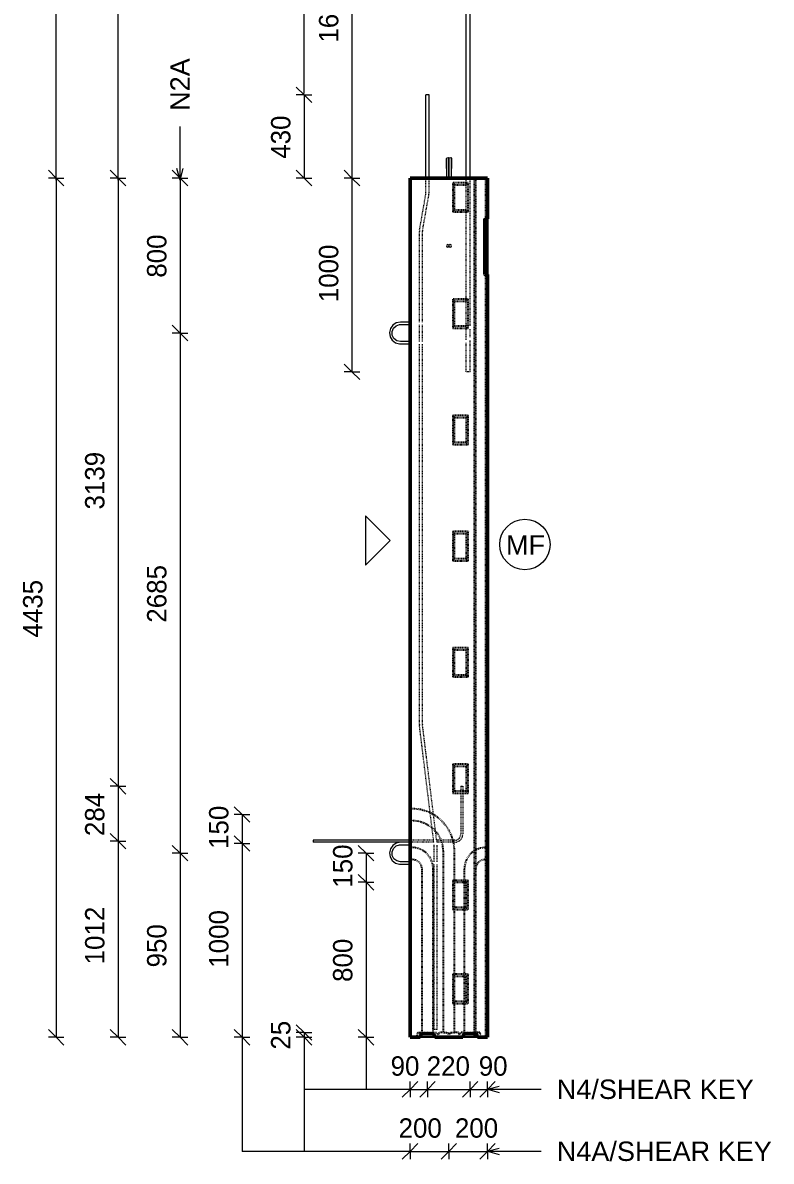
# Model space of a CAD drawing. Header units: millimetres. Extents: x -2992 to 12313, y -2035 to 19954.
# Drawn here: x 6907 to 10770, y -2035 to 3842 of the extents above; entities that cross this region are included whole.
import ezdxf

# ---------------------------------------------------------------- set-up
doc = ezdxf.new("R2010")
doc.units = ezdxf.units.MM
doc.linetypes.add('Dash', pattern=[6.36, 3.18, -3.18])
for name, color, linetype, lineweight in [('A-ANNO-DIMS', 211, 'Continuous', 9), ('A-ANNO-DIMS-40', 211, 'Continuous', 9), ('A-DETL-MBND', 5, 'Continuous', 18), ('A-DETL-THIN', 151, 'Continuous', 18), ('A-GENM', 13, 'Continuous', 18), ('A-WALL', 113, 'Continuous', 25), ('A-WALL-HDLN', 110, 'Dash', 25), ('G-ANNO-TEXT', 231, 'Continuous', 9), ('S-RBAR', 171, 'Continuous', 18)]:
    doc.layers.add(name, color=color, linetype=linetype, lineweight=lineweight)
doc.styles.add('Arial_2', font='arial.ttf', dxfattribs={"height": 100})
doc.styles.add('Nirmala UI Semilight_2', font='NirmalaS.ttf', dxfattribs={"height": 100})
doc.dimstyles.new('Arrow_Filled_-_2_5_NI_UI_3', dxfattribs={"dimscale": 304.8, "dimtxt": 104.736395, "dimasz": 0.262467, "dimexe": 0.131234, "dimexo": 0.0625, "dimgap": 0.131234, "dimtad": 1, "dimdec": 0, "dimzin": 0, "dimdsep": 46, "dimtxsty": 'Nirmala UI Semilight_2', "dimblk1": 'OBLIQUE', "dimblk2": 'OBLIQUE', "dimsah": 1, "dimcen": 0.09, "dimazin": 0, "dimtfac": 1, "dimtdec": 4, "dimtix": 1, "dimtmove": 0, "dimatfit": 3, "dimfxl": 0.131234, "dimfxlon": 1, "dimtvp": 1, "dimtolj": 1, "dimtzin": 0, "dimarcsym": 2})
doc.dimstyles.new('Arrow_Filled_-_2_5_NI_UI_4', dxfattribs={"dimscale": 304.8, "dimtxt": 104.736395, "dimasz": 0.262467, "dimexe": 0.131234, "dimexo": 0.0625, "dimgap": 0.131234, "dimtad": 1, "dimdec": 0, "dimzin": 0, "dimdsep": 46, "dimtxsty": 'Nirmala UI Semilight_2', "dimblk1": 'OBLIQUE', "dimblk2": 'OBLIQUE', "dimsah": 1, "dimcen": 0.09, "dimazin": 0, "dimtfac": 1, "dimtdec": 4, "dimtix": 1, "dimtmove": 2, "dimatfit": 3, "dimfxl": 0.131234, "dimfxlon": 1, "dimtvp": 1, "dimtolj": 1, "dimtzin": 0, "dimarcsym": 2})

# ---------------------------------------------------------------- blocks, each defined once
blk = doc.blocks.new('12_7Ø_ Lifting Insert_COLUMN - 12_9Ø Lifting insert-1653057-Elevation Right Copy 1')
at = {"layer": 'A-GENM'}
for p, q in [((17936, 3090), (17936, 3040)), ((17948.7, 3040), (17948.7, 3090))]:
    blk.add_line(p, q, dxfattribs=at)
at = {"layer": 'A-GENM', "flags": 128}
for points in [[(17936, 3140), (17938.9, 3145.3), (17944.9, 3145.8), (17948.6, 3140.9), (17948.7, 3140)], [(17936, 3090), (17936, 3109.8), (17936, 3126.3), (17936, 3137), (17936, 3140)], [(17936, 3140), (17936, 3135.9), (17936, 3124.4), (17936, 3107.2), (17936, 3090)], [(17948.7, 3090), (17948.7, 3109.8), (17948.7, 3126.3), (17948.7, 3137), (17948.7, 3140)], [(17948.7, 3140), (17948.7, 3135.9), (17948.7, 3124.4), (17948.7, 3107.2), (17948.7, 3090)]]:
    blk.add_lwpolyline(points, dxfattribs=at)
at = {"layer": 'A-GENM'}
for start, end in [(0, 180), (180, 360)]:
    blk.add_arc((17942.3, 2690), 6.35, start, end, dxfattribs=at)
blk = doc.blocks.new('12_7Ø_ Lifting Insert_COLUMN - 12_9Ø Lifting insert-V1-Elevation Right Copy 1')
at = {"layer": 'A-GENM'}
for p, q in [((17735.4, 2296.3), (17685.4, 2296.3)), ((17685.4, 2283.6), (17735.4, 2283.6)), ((17735.4, 2196.3), (17685.4, 2196.3)), ((17685.4, 2183.6), (17735.4, 2183.6))]:
    blk.add_line(p, q, dxfattribs=at)
at = {"layer": 'A-GENM', "flags": 128}
for points in [[(17685.4, 2296.3), (17664.4, 2292.3), (17646.4, 2280.6), (17634, 2263.1), (17629.1, 2242.2), (17632.4, 2221), (17643.3, 2202.5), (17660.4, 2189.5), (17681.1, 2183.8), (17685.4, 2183.6)], [(17685.4, 2196.3), (17667, 2200.4), (17652.1, 2211.9), (17643.3, 2228.6), (17642.4, 2247.4), (17649.5, 2264.8), (17663.3, 2277.7), (17681.3, 2283.5), (17685.4, 2283.6)]]:
    blk.add_lwpolyline(points, dxfattribs=at)
blk = doc.blocks.new('DIMBLOCK72-Elevation Right Copy 1')
at = {"layer": 'A-ANNO-DIMS-40'}
for p, q in [((8358.9, 3470), (8318.9, 3510)), ((8358.9, 3470), (8318.9, 3470)), ((8358.9, 3470), (8358.9, 3040)), ((8358.9, 3470), (8398.9, 3430)), ((8358.9, 3470), (8398.9, 3470)), ((8358.9, 3040), (8318.9, 3080)), ((8358.9, 3040), (8318.9, 3040)), ((8358.9, 3040), (8398.9, 3000)), ((8358.9, 3040), (8398.9, 3040))]:
    blk.add_line(p, q, dxfattribs=at)
at = {"layer": 'A-ANNO-DIMS-40', "color": 0, "insert": (8188.4, 3139.8), "char_height": 100, "width": 276.504, "attachment_point": 1, "rotation": 90, "line_spacing_factor": 1.142579, "style": 'Nirmala UI Semilight_2'}
blk.add_mtext('430', dxfattribs=at)
blk = doc.blocks.new('_Oblique')
at = {"color": 0, "linetype": 'ByBlock', "lineweight": -2}
blk.add_line((-0.5, -0.5), (0.5, 0.5), dxfattribs=at)
blk = doc.blocks.new('DIMBLOCK75-Elevation Right Copy 1')
at = {"layer": 'A-ANNO-DIMS-40'}
for p, q in [((7718.9, 3040), (7678.9, 3080)), ((7718.9, 3040), (7678.9, 3040)), ((7718.9, 3040), (7718.9, 2240)), ((7718.9, 3040), (7758.9, 3000)), ((7718.9, 3040), (7758.9, 3040)), ((7718.9, 2240), (7678.9, 2280)), ((7718.9, 2240), (7678.9, 2240)), ((7718.9, 2240), (7758.9, 2200)), ((7718.9, 2240), (7758.9, 2240))]:
    blk.add_line(p, q, dxfattribs=at)
at = {"layer": 'A-ANNO-DIMS-40', "color": 0, "insert": (7548.4, 2525.7), "char_height": 100, "width": 274.219, "attachment_point": 1, "rotation": 90, "line_spacing_factor": 1.142579, "style": 'Nirmala UI Semilight_2'}
blk.add_mtext('800', dxfattribs=at)
blk = doc.blocks.new('DIMBLOCK76-Elevation Right Copy 1')
at = {"layer": 'A-ANNO-DIMS-40'}
for p, q in [((7718.9, 2240), (7678.9, 2280)), ((7718.9, 2240), (7678.9, 2240)), ((7718.9, 2240), (7718.9, -445)), ((7718.9, 2240), (7758.9, 2200)), ((7718.9, 2240), (7758.9, 2240)), ((7718.9, -445), (7678.9, -405)), ((7718.9, -445), (7678.9, -445)), ((7718.9, -445), (7758.9, -485)), ((7718.9, -445), (7758.9, -445))]:
    blk.add_line(p, q, dxfattribs=at)
at = {"layer": 'A-ANNO-DIMS-40', "color": 0, "insert": (7548.4, 745.2), "char_height": 100, "width": 365.625, "attachment_point": 1, "rotation": 90, "line_spacing_factor": 1.142579, "style": 'Nirmala UI Semilight_2'}
blk.add_mtext('2685', dxfattribs=at)
blk = doc.blocks.new('DIMBLOCK77-Elevation Right Copy 1')
at = {"layer": 'A-ANNO-DIMS-40'}
for p, q in [((7718.9, -445), (7678.9, -405)), ((7718.9, -445), (7678.9, -445)), ((7718.9, -445), (7718.9, -1395)), ((7718.9, -445), (7758.9, -485)), ((7718.9, -445), (7758.9, -445)), ((7718.9, -1395), (7678.9, -1355)), ((7718.9, -1395), (7678.9, -1395)), ((7718.9, -1395), (7758.9, -1435)), ((7718.9, -1395), (7758.9, -1395))]:
    blk.add_line(p, q, dxfattribs=at)
at = {"layer": 'A-ANNO-DIMS-40', "color": 0, "insert": (7548.4, -1034.3), "char_height": 100, "width": 274.219, "attachment_point": 1, "rotation": 90, "line_spacing_factor": 1.142579, "style": 'Nirmala UI Semilight_2'}
blk.add_mtext('950', dxfattribs=at)
blk = doc.blocks.new('DIMBLOCK78-Elevation Right Copy 1')
at = {"layer": 'A-ANNO-DIMS-40'}
for p, q in [((8038.9, -245), (7998.9, -205)), ((8038.9, -245), (7998.9, -245)), ((8038.9, -245), (8038.9, -395)), ((8038.9, -245), (8078.9, -285)), ((8038.9, -245), (8078.9, -245)), ((8038.9, -395), (7998.9, -355)), ((8038.9, -395), (7998.9, -395)), ((8038.9, -395), (8078.9, -435)), ((8038.9, -395), (8078.9, -395))]:
    blk.add_line(p, q, dxfattribs=at)
at = {"layer": 'A-ANNO-DIMS-40', "color": 0, "insert": (7868.4, -422.8), "char_height": 100, "width": 246.797, "attachment_point": 1, "rotation": 90, "line_spacing_factor": 1.142579, "style": 'Nirmala UI Semilight_2'}
blk.add_mtext('150', dxfattribs=at)
blk = doc.blocks.new('DIMBLOCK79-Elevation Right Copy 1')
at = {"layer": 'A-ANNO-DIMS-40'}
for p, q in [((8038.9, -395), (7998.9, -355)), ((8038.9, -395), (7998.9, -395)), ((8038.9, -395), (8038.9, -1395)), ((8038.9, -395), (8078.9, -435)), ((8038.9, -395), (8078.9, -395)), ((8038.9, -1395), (7998.9, -1355)), ((8038.9, -1395), (7998.9, -1395)), ((8038.9, -1395), (8078.9, -1435)), ((8038.9, -1395), (8078.9, -1395))]:
    blk.add_line(p, q, dxfattribs=at)
at = {"layer": 'A-ANNO-DIMS-40', "color": 0, "insert": (7868.4, -1035.9), "char_height": 100, "width": 338.203, "attachment_point": 1, "rotation": 90, "line_spacing_factor": 1.142579, "style": 'Nirmala UI Semilight_2'}
blk.add_mtext('1000', dxfattribs=at)
blk = doc.blocks.new('DIMBLOCK80-Elevation Right Copy 1')
at = {"layer": 'A-ANNO-DIMS-40'}
for p, q in [((8678.9, -445), (8638.9, -405)), ((8678.9, -445), (8638.9, -445)), ((8678.9, -445), (8678.9, -595)), ((8678.9, -445), (8718.9, -485)), ((8678.9, -445), (8718.9, -445)), ((8678.9, -595), (8638.9, -555)), ((8678.9, -595), (8638.9, -595)), ((8678.9, -595), (8718.9, -635)), ((8678.9, -595), (8718.9, -595))]:
    blk.add_line(p, q, dxfattribs=at)
at = {"layer": 'A-ANNO-DIMS-40', "color": 0, "insert": (8508.4, -622.8), "char_height": 100, "width": 246.797, "attachment_point": 1, "rotation": 90, "line_spacing_factor": 1.142579, "style": 'Nirmala UI Semilight_2'}
blk.add_mtext('150', dxfattribs=at)
blk = doc.blocks.new('DIMBLOCK81-Elevation Right Copy 1')
at = {"layer": 'A-ANNO-DIMS-40'}
for p, q in [((8678.9, -595), (8638.9, -555)), ((8678.9, -595), (8638.9, -595)), ((8678.9, -595), (8678.9, -1395)), ((8678.9, -595), (8718.9, -635)), ((8678.9, -595), (8718.9, -595)), ((8678.9, -1395), (8638.9, -1355)), ((8678.9, -1395), (8638.9, -1395)), ((8678.9, -1395), (8718.9, -1435)), ((8678.9, -1395), (8718.9, -1395))]:
    blk.add_line(p, q, dxfattribs=at)
at = {"layer": 'A-ANNO-DIMS-40', "color": 0, "insert": (8508.4, -1109.3), "char_height": 100, "width": 274.219, "attachment_point": 1, "rotation": 90, "line_spacing_factor": 1.142579, "style": 'Nirmala UI Semilight_2'}
blk.add_mtext('800', dxfattribs=at)
blk = doc.blocks.new('DIMBLOCK82-Elevation Right Copy 1')
at = {"layer": 'A-ANNO-DIMS-40'}
for p, q in [((8358.9, -1370), (8318.9, -1330)), ((8358.9, -1395), (8318.9, -1355)), ((8358.9, -1370), (8318.9, -1370)), ((8358.9, -1395), (8318.9, -1395)), ((8358.9, -1370), (8358.9, -1395)), ((8358.9, -1370), (8398.9, -1410)), ((8358.9, -1370), (8398.9, -1370)), ((8358.9, -1395), (8398.9, -1435)), ((8358.9, -1395), (8398.9, -1395))]:
    blk.add_line(p, q, dxfattribs=at)
at = {"layer": 'A-ANNO-DIMS-40', "color": 0, "insert": (8188.4, -1458.7), "char_height": 100, "width": 182.813, "attachment_point": 1, "rotation": 90, "line_spacing_factor": 1.142579, "style": 'Nirmala UI Semilight_2'}
blk.add_mtext('25', dxfattribs=at)
blk = doc.blocks.new('DIMBLOCK83-Elevation Right Copy 1')
at = {"layer": 'A-ANNO-DIMS-40'}
for p, q in [((8906.1, -1663.8), (8946.1, -1623.8)), ((8906.1, -1663.8), (8906.1, -1623.8)), ((8996.1, -1663.8), (9036.1, -1623.8)), ((8996.1, -1663.8), (8996.1, -1623.8)), ((8906.1, -1663.8), (8866.1, -1703.8)), ((8906.1, -1663.8), (8996.1, -1663.8)), ((8906.1, -1663.8), (8906.1, -1703.8)), ((8996.1, -1663.8), (8956.1, -1703.8)), ((8996.1, -1663.8), (8996.1, -1703.8))]:
    blk.add_line(p, q, dxfattribs=at)
at = {"layer": 'A-ANNO-DIMS-40', "color": 0, "insert": (8805.6, -1493.3), "char_height": 100, "width": 182.813, "attachment_point": 1, "line_spacing_factor": 1.142579, "style": 'Nirmala UI Semilight_2'}
blk.add_mtext('90', dxfattribs=at)
blk = doc.blocks.new('DIMBLOCK84-Elevation Right Copy 1')
at = {"layer": 'A-ANNO-DIMS-40'}
for p, q in [((8996.1, -1663.8), (9036.1, -1623.8)), ((8996.1, -1663.8), (8996.1, -1623.8)), ((9216.1, -1663.8), (9256.1, -1623.8)), ((9216.1, -1663.8), (9216.1, -1623.8)), ((8996.1, -1663.8), (8956.1, -1703.8)), ((8996.1, -1663.8), (9216.1, -1663.8)), ((8996.1, -1663.8), (8996.1, -1703.8)), ((9216.1, -1663.8), (9176.1, -1703.8)), ((9216.1, -1663.8), (9216.1, -1703.8))]:
    blk.add_line(p, q, dxfattribs=at)
at = {"layer": 'A-ANNO-DIMS-40', "color": 0, "insert": (8991.9, -1493.3), "char_height": 100, "width": 274.219, "attachment_point": 1, "line_spacing_factor": 1.142579, "style": 'Nirmala UI Semilight_2'}
blk.add_mtext('220', dxfattribs=at)
blk = doc.blocks.new('DIMBLOCK85-Elevation Right Copy 1')
at = {"layer": 'A-ANNO-DIMS-40'}
for p, q in [((9216.1, -1663.8), (9256.1, -1623.8)), ((9216.1, -1663.8), (9216.1, -1623.8)), ((9306.1, -1663.8), (9346.1, -1623.8)), ((9306.1, -1663.8), (9306.1, -1623.8)), ((9216.1, -1663.8), (9176.1, -1703.8)), ((9216.1, -1663.8), (9306.1, -1663.8)), ((9216.1, -1663.8), (9216.1, -1703.8)), ((9306.1, -1663.8), (9266.1, -1703.8)), ((9306.1, -1663.8), (9306.1, -1703.8))]:
    blk.add_line(p, q, dxfattribs=at)
at = {"layer": 'A-ANNO-DIMS-40', "color": 0, "insert": (9260.6, -1493.3), "char_height": 100, "width": 182.813, "attachment_point": 1, "line_spacing_factor": 1.142579, "style": 'Nirmala UI Semilight_2'}
blk.add_mtext('90', dxfattribs=at)
blk = doc.blocks.new('DIMBLOCK86-Elevation Right Copy 1')
at = {"layer": 'A-ANNO-DIMS-40'}
for p, q in [((8906.1, -1983.8), (8866.1, -2023.8)), ((8906.1, -1983.8), (8946.1, -1943.8)), ((8906.1, -1983.8), (8906.1, -1943.8)), ((8906.1, -1983.8), (9106.1, -1983.8)), ((8906.1, -1983.8), (8906.1, -2023.8)), ((9106.1, -1983.8), (9066.1, -2023.8)), ((9106.1, -1983.8), (9146.1, -1943.8)), ((9106.1, -1983.8), (9106.1, -1943.8)), ((9106.1, -1983.8), (9106.1, -2023.8))]:
    blk.add_line(p, q, dxfattribs=at)
at = {"layer": 'A-ANNO-DIMS-40', "color": 0, "insert": (8846.9, -1813.3), "char_height": 100, "width": 274.219, "attachment_point": 1, "line_spacing_factor": 1.142579, "style": 'Nirmala UI Semilight_2'}
blk.add_mtext('200', dxfattribs=at)
blk = doc.blocks.new('DIMBLOCK87-Elevation Right Copy 1')
at = {"layer": 'A-ANNO-DIMS-40'}
for p, q in [((9106.1, -1983.8), (9066.1, -2023.8)), ((9106.1, -1983.8), (9146.1, -1943.8)), ((9106.1, -1983.8), (9106.1, -1943.8)), ((9106.1, -1983.8), (9306.1, -1983.8)), ((9106.1, -1983.8), (9106.1, -2023.8)), ((9306.1, -1983.8), (9266.1, -2023.8)), ((9306.1, -1983.8), (9346.1, -1943.8)), ((9306.1, -1983.8), (9306.1, -1943.8)), ((9306.1, -1983.8), (9306.1, -2023.8))]:
    blk.add_line(p, q, dxfattribs=at)
at = {"layer": 'A-ANNO-DIMS-40', "color": 0, "insert": (9137.6, -1813.3), "char_height": 100, "width": 274.219, "attachment_point": 1, "line_spacing_factor": 1.142579, "style": 'Nirmala UI Semilight_2'}
blk.add_mtext('200', dxfattribs=at)
blk = doc.blocks.new('DIMBLOCK90-Elevation Right Copy 1')
at = {"layer": 'A-ANNO-DIMS-40'}
for p, q in [((7398.9, 3040), (7358.9, 3080)), ((7398.9, 3040), (7358.9, 3040)), ((7398.9, 3040), (7398.9, -99.5)), ((7398.9, 3040), (7438.9, 3000)), ((7398.9, 3040), (7438.9, 3040)), ((7398.9, -99.5), (7358.9, -59.5)), ((7398.9, -99.5), (7358.9, -99.5)), ((7398.9, -99.5), (7438.9, -139.5)), ((7398.9, -99.5), (7438.9, -99.5))]:
    blk.add_line(p, q, dxfattribs=at)
at = {"layer": 'A-ANNO-DIMS-40', "color": 0, "insert": (7228.4, 1329.3), "char_height": 100, "width": 338.203, "attachment_point": 1, "rotation": 90, "line_spacing_factor": 1.142579, "style": 'Nirmala UI Semilight_2'}
blk.add_mtext('3139', dxfattribs=at)
blk = doc.blocks.new('DIMBLOCK91-Elevation Right Copy 1')
at = {"layer": 'A-ANNO-DIMS-40'}
for p, q in [((7398.9, -99.5), (7358.9, -59.5)), ((7398.9, -99.5), (7358.9, -99.5)), ((7398.9, -99.5), (7398.9, -383)), ((7398.9, -99.5), (7438.9, -139.5)), ((7398.9, -99.5), (7438.9, -99.5)), ((7398.9, -383), (7358.9, -343)), ((7398.9, -383), (7358.9, -383)), ((7398.9, -383), (7438.9, -423)), ((7398.9, -383), (7438.9, -383))]:
    blk.add_line(p, q, dxfattribs=at)
at = {"layer": 'A-ANNO-DIMS-40', "color": 0, "insert": (7228.4, -356.4), "char_height": 100, "width": 276.504, "attachment_point": 1, "rotation": 90, "line_spacing_factor": 1.142579, "style": 'Nirmala UI Semilight_2'}
blk.add_mtext('284', dxfattribs=at)
blk = doc.blocks.new('DIMBLOCK92-Elevation Right Copy 1')
at = {"layer": 'A-ANNO-DIMS-40'}
for p, q in [((7398.9, -383), (7358.9, -343)), ((7398.9, -383), (7358.9, -383)), ((7398.9, -383), (7398.9, -1395)), ((7398.9, -383), (7438.9, -423)), ((7398.9, -383), (7438.9, -383)), ((7398.9, -1395), (7358.9, -1355)), ((7398.9, -1395), (7358.9, -1395)), ((7398.9, -1395), (7438.9, -1435)), ((7398.9, -1395), (7438.9, -1395))]:
    blk.add_line(p, q, dxfattribs=at)
at = {"layer": 'A-ANNO-DIMS-40', "color": 0, "insert": (7228.4, -1018.5), "char_height": 100, "width": 310.781, "attachment_point": 1, "rotation": 90, "line_spacing_factor": 1.142579, "style": 'Nirmala UI Semilight_2'}
blk.add_mtext('1012', dxfattribs=at)
blk = doc.blocks.new('DIMBLOCK96-Elevation Right Copy 1')
at = {"layer": 'A-ANNO-DIMS-40'}
for p, q in [((7078.9, 3040), (7038.9, 3080)), ((7078.9, 3040), (7038.9, 3040)), ((7078.9, 3040), (7078.9, -1395)), ((7078.9, 3040), (7118.9, 3000)), ((7078.9, 3040), (7118.9, 3040)), ((7078.9, -1395), (7038.9, -1355)), ((7078.9, -1395), (7038.9, -1395)), ((7078.9, -1395), (7118.9, -1435)), ((7078.9, -1395), (7118.9, -1395))]:
    blk.add_line(p, q, dxfattribs=at)
at = {"layer": 'A-ANNO-DIMS-40', "color": 0, "insert": (6908.4, 668.3), "char_height": 100, "width": 370.196, "attachment_point": 1, "rotation": 90, "line_spacing_factor": 1.142579, "style": 'Nirmala UI Semilight_2'}
blk.add_mtext('4435', dxfattribs=at)
blk = doc.blocks.new('DIMBLOCK97-Elevation Right Copy 1')
at = {"layer": 'A-ANNO-DIMS-40'}
for p, q in [((8606.1, 4720), (8566.1, 4760)), ((8606.1, 4720), (8566.1, 4720)), ((8606.1, 4720), (8606.1, 3040)), ((8606.1, 4720), (8646.1, 4680)), ((8606.1, 4720), (8646.1, 4720)), ((8606.1, 3040), (8566.1, 3080)), ((8606.1, 3040), (8566.1, 3040)), ((8606.1, 3040), (8646.1, 3000)), ((8606.1, 3040), (8646.1, 3040))]:
    blk.add_line(p, q, dxfattribs=at)
at = {"layer": 'A-ANNO-DIMS-40', "color": 0, "insert": (8435.7, 3739.1), "char_height": 100, "width": 338.203, "attachment_point": 1, "rotation": 90, "line_spacing_factor": 1.142579, "style": 'Nirmala UI Semilight_2'}
blk.add_mtext('1680', dxfattribs=at)
blk = doc.blocks.new('DIMBLOCK98-Elevation Right Copy 1')
at = {"layer": 'A-ANNO-DIMS-40'}
for p, q in [((8606.1, 3040), (8566.1, 3080)), ((8606.1, 3040), (8566.1, 3040)), ((8606.1, 3040), (8606.1, 2040)), ((8606.1, 3040), (8646.1, 3000)), ((8606.1, 3040), (8646.1, 3040)), ((8606.1, 2040), (8566.1, 2080)), ((8606.1, 2040), (8566.1, 2040)), ((8606.1, 2040), (8646.1, 2000)), ((8606.1, 2040), (8646.1, 2040))]:
    blk.add_line(p, q, dxfattribs=at)
at = {"layer": 'A-ANNO-DIMS-40', "color": 0, "insert": (8435.7, 2399.1), "char_height": 100, "width": 338.203, "attachment_point": 1, "rotation": 90, "line_spacing_factor": 1.142579, "style": 'Nirmala UI Semilight_2'}
blk.add_mtext('1000', dxfattribs=at)

msp = doc.modelspace()

# ---------------------------------------------------------------- linework, layer by layer
at = {"layer": 'A-DETL-MBND'}
for p, q in [((7078.9, 3030), (7078.9, 6255.8)), ((7398.9, 3030), (7398.9, 5415.8)), ((8358.9, 3475.8), (8358.9, 5135.8)), ((8038.9, -1395), (8038.9, -1983.8)), ((8906.1, -1983.8), (8038.9, -1983.8))]:
    msp.add_line(p, q, dxfattribs=at)
at = {"layer": 'A-DETL-THIN'}
for p, q in [((8676.1, 1296.3), (8676.1, 1041.7)), ((8803.4, 1169), (8676.1, 1296.3)), ((8676.1, 1041.7), (8803.4, 1169)), ((8359.1, -1395), (8359.1, -1983.8)), ((8679.1, -1395), (8679.1, -1663.4)), ((8359.1, -1663.4), (8906.1, -1663.4))]:
    msp.add_line(p, q, dxfattribs=at)
msp.add_circle((9498.6, 1148.6), 130, dxfattribs=at)
at = {"layer": 'A-WALL', "lineweight": 50}
for p, q in [((9306.1, 3040), (8906.1, 3040)), ((8906.1, 3040), (8906.1, -1395)), ((9306.1, 2830.1), (9306.1, 3040)), ((9291.1, 2541.7), (9291.1, 2830.1)), ((9291.1, 2830.1), (9306.1, 2830.1)), ((9306.1, 2541.7), (9291.1, 2541.7)), ((9306.1, -1395), (9306.1, 2541.7)), ((8906.1, -1395), (8958.6, -1395)), ((8958.6, -1395), (8965.7, -1377.3)), ((8965.7, -1377.3), (9026.5, -1377.3)), ((9026.5, -1377.3), (9033.6, -1395)), ((9033.6, -1395), (9178.6, -1395)), ((9178.6, -1395), (9185.7, -1377.3)), ((9185.7, -1377.3), (9246.5, -1377.3)), ((9246.5, -1377.3), (9253.6, -1395)), ((9253.6, -1395), (9306.1, -1395))]:
    msp.add_line(p, q, dxfattribs=at)
at = {"layer": 'A-WALL'}
for p, q in [((9306.1, 2830.1), (9306.1, 2541.7)), ((9033.6, -1395), (8958.7, -1395)), ((9027, -1378.5), (8965.3, -1378.5)), ((9253.6, -1395), (9178.7, -1395)), ((9247, -1378.5), (9185.3, -1378.5))]:
    msp.add_line(p, q, dxfattribs=at)
at = {"layer": 'A-WALL-HDLN'}
for p, q in [((9126.1, 3015), (9126.1, 2865)), ((9196.1, 3015), (9126.1, 3015)), ((9126.1, 3015), (9136.1, 3005)), ((9136.1, 2875), (9136.1, 3005)), ((9136.1, 3005), (9196.1, 3005)), ((9206.1, 3015), (9196.2, 3015)), ((9206.1, 3015), (9196.2, 3005)), ((9206.1, 2865), (9206.1, 3015)), ((9236.1, 3040), (9236.1, -433.2)), ((9246.1, -427.9), (9246.1, 3040)), ((9296.1, 3040), (9296.1, 2835.9)), ((9136.1, 2875), (9126.1, 2865)), ((9126.1, 2865), (9196.1, 2865)), ((9196.1, 2875), (9136.1, 2875)), ((9206.1, 2865), (9196.2, 2875)), ((9196.2, 2865), (9206.1, 2865)), ((9306.1, 2835.9), (9291.1, 2835.9)), ((9291.1, 2830.1), (9291.1, 2835.9)), ((9296.1, 2835.8), (9296.1, 2830.1)), ((9296.1, 2830), (9296.1, 2541.7)), ((9291.1, 2535.9), (9291.1, 2541.7)), ((9291.1, 2535.9), (9306.1, 2535.9)), ((9296.1, 2541.6), (9296.1, 2535.9)), ((9296.1, 2535.8), (9296.1, -415)), ((9126.1, 2415), (9126.1, 2265)), ((9196.1, 2415), (9126.1, 2415)), ((9126.1, 2415), (9136.1, 2405)), ((9206.1, 2415), (9196.2, 2415)), ((9206.1, 2415), (9196.2, 2405)), ((9206.1, 2265), (9206.1, 2415)), ((9136.1, 2275), (9136.1, 2405)), ((9136.1, 2405), (9196.1, 2405)), ((9136.1, 2275), (9126.1, 2265)), ((9126.1, 2265), (9196.1, 2265)), ((9196.1, 2275), (9136.1, 2275)), ((9196.1, 2287.8), (9196.1, 2275)), ((9206.1, 2265), (9196.1, 2275)), ((9196.2, 2265), (9206.1, 2265)), ((9126.1, 1815), (9126.1, 1665)), ((9206.1, 1815), (9126.1, 1815)), ((9126.1, 1815), (9136.1, 1805)), ((9136.1, 1675), (9136.1, 1805)), ((9136.1, 1805), (9196.1, 1805)), ((9206.1, 1815), (9196.1, 1805)), ((9196.1, 1805), (9196.1, 1675)), ((9206.1, 1665), (9206.1, 1815)), ((9136.1, 1675), (9126.1, 1665)), ((9126.1, 1665), (9206.1, 1665)), ((9196.1, 1675), (9136.1, 1675)), ((9206.1, 1665), (9196.1, 1675)), ((9126.1, 1215), (9126.1, 1065)), ((9206.1, 1215), (9126.1, 1215)), ((9126.1, 1215), (9136.1, 1205)), ((9136.1, 1075), (9136.1, 1205)), ((9136.1, 1205), (9196.1, 1205)), ((9206.1, 1215), (9196.1, 1205)), ((9196.1, 1205), (9196.1, 1075)), ((9206.1, 1065), (9206.1, 1215)), ((9136.1, 1075), (9126.1, 1065)), ((9126.1, 1065), (9206.1, 1065)), ((9196.1, 1075), (9136.1, 1075)), ((9206.1, 1065), (9196.1, 1075)), ((9126.1, 615), (9126.1, 465)), ((9206.1, 615), (9126.1, 615)), ((9126.1, 615), (9136.1, 605)), ((9136.1, 475), (9136.1, 605)), ((9136.1, 605), (9196.1, 605)), ((9206.1, 615), (9196.1, 605)), ((9196.1, 605), (9196.1, 475)), ((9206.1, 465), (9206.1, 615)), ((9136.1, 475), (9126.1, 465)), ((9196.1, 475), (9136.1, 475)), ((9206.1, 465), (9196.1, 475)), ((9126.1, 465), (9206.1, 465)), ((9126.1, 15), (9126.1, -135)), ((9206.1, 15), (9126.1, 15)), ((9126.1, 15), (9136.1, 5)), ((9136.1, -125), (9136.1, 5)), ((9136.1, 5), (9196.1, 5)), ((9206.1, 15), (9196.1, 5)), ((9196.1, 5), (9196.1, -125)), ((9206.1, -135), (9206.1, 15)), ((9136.1, -125), (9126.1, -135)), ((9126.1, -135), (9167.7, -135)), ((9167.7, -125), (9136.1, -125)), ((9177.7, -125), (9167.8, -125)), ((9167.8, -135), (9177.7, -135)), ((9196.1, -125), (9177.8, -125)), ((9177.8, -135), (9206.1, -135)), ((9206.1, -135), (9196.1, -125)), ((8916.1, -215), (8906.1, -215)), ((8906.1, -275), (8916.1, -275)), ((9027.1, -246.1), (9009.9, -236.6)), ((9019.3, -313.2), (9037.6, -331.8)), ((9064.7, -378), (9068, -388)), ((9130.6, -388), (9127.6, -378)), ((8916.1, -415), (8906.1, -415)), ((9076.1, -435), (9076.1, -1370)), ((9136.1, -1370), (9136.1, -435)), ((9236.1, -433.4), (9236.1, -1370)), ((9246.1, -524.8), (9246.1, -428)), ((9306.1, -415), (9296.1, -415)), ((9296.1, -415), (9296.1, -475)), ((8906.1, -475), (8916.1, -475)), ((8966.1, -525), (8966.1, -1376.3)), ((9026.1, -1376.3), (9026.1, -525)), ((9186.1, -525), (9186.1, -1376.3)), ((9246.1, -1376.3), (9246.1, -525)), ((9296.1, -475), (9306.1, -475)), ((9296.1, -475), (9296.1, -1395)), ((9126.1, -585), (9126.1, -735)), ((9136.1, -585), (9126.1, -585)), ((9126.1, -585), (9136.1, -595)), ((9186.1, -585), (9136.2, -585)), ((9206.1, -585), (9186.2, -585)), ((9206.1, -585), (9196.1, -595)), ((9206.1, -735), (9206.1, -585)), ((9136.2, -595), (9186.1, -595)), ((9186.2, -595), (9196.1, -595)), ((9196.1, -595), (9196.1, -725)), ((9136.1, -725), (9126.1, -735)), ((9126.1, -735), (9136.1, -735)), ((9186.1, -725), (9136.2, -725)), ((9136.2, -735), (9186.1, -735)), ((9196.1, -725), (9186.2, -725)), ((9186.2, -735), (9206.1, -735)), ((9206.1, -735), (9196.1, -725)), ((9126.1, -1070), (9126.1, -1220)), ((9136.1, -1070), (9126.1, -1070)), ((9126.1, -1070), (9136.1, -1080)), ((9186.1, -1070), (9136.2, -1070)), ((9136.2, -1080), (9186.1, -1080)), ((9206.1, -1070), (9186.2, -1070)), ((9186.2, -1080), (9196.1, -1080)), ((9206.1, -1070), (9196.1, -1080)), ((9196.1, -1080), (9196.1, -1210)), ((9206.1, -1220), (9206.1, -1070)), ((9136.1, -1210), (9126.1, -1220)), ((9126.1, -1220), (9136.1, -1220)), ((9186.1, -1210), (9136.2, -1210)), ((9136.2, -1220), (9186.1, -1220)), ((9196.1, -1210), (9186.2, -1210)), ((9186.2, -1220), (9206.1, -1220)), ((9206.1, -1220), (9196.1, -1210)), ((8946.1, -1370), (8936.1, -1395)), ((8946.1, -1370), (8966.1, -1370)), ((8965.7, -1377.2), (8966.1, -1376.3)), ((8966.1, -1370), (8968.5, -1370)), ((8968.6, -1370), (9023.6, -1370)), ((9023.8, -1370), (9026.1, -1370)), ((9026.1, -1376.3), (9026.5, -1377.2)), ((9026.2, -1370), (9046.1, -1370)), ((9051.1, -1382.5), (9046.1, -1370)), ((9056.1, -1370), (9051.1, -1382.5)), ((9076.1, -1370), (9056.1, -1370)), ((9076.1, -1370), (9092.1, -1370)), ((9092, -1370), (9096.8, -1370)), ((9115.5, -1370), (9120.2, -1370)), ((9120.2, -1370), (9136.1, -1370)), ((9156.1, -1370), (9136.2, -1370)), ((9161.1, -1382.5), (9156.1, -1370)), ((9166.1, -1370), (9161.1, -1382.5)), ((9186.1, -1370), (9166.1, -1370)), ((9185.7, -1377.2), (9186.1, -1376.3)), ((9186.1, -1370), (9188.5, -1370)), ((9188.6, -1370), (9243.6, -1370)), ((9236.1, -1370), (9236.1, -1377.2)), ((9236.1, -1377.3), (9236.1, -1378.5)), ((9236.1, -1378.5), (9236.1, -1395)), ((9243.8, -1370), (9246.1, -1370)), ((9246.1, -1376.3), (9246.5, -1377.2)), ((9246.1, -1377.2), (9246.1, -1376.4)), ((9246.1, -1378.5), (9246.1, -1377.3)), ((9246.1, -1395), (9246.1, -1378.5)), ((9266.1, -1370), (9246.2, -1370)), ((9276.1, -1395), (9266.1, -1370))]:
    msp.add_line(p, q, dxfattribs=at)
at = {"layer": 'A-WALL-HDLN', "flags": 128}
for points in [[(9009.8, -236.6), (9003.4, -233), (8962.8, -220), (8920.5, -215), (8916.1, -215)], [(8916.1, -275), (8952.2, -279.1), (8986.4, -291.3), (9017, -310.8), (9019.2, -313)], [(9127.6, -378), (9119.8, -351.8), (9100, -314.2), (9073.2, -281), (9040.6, -253.6), (9027.2, -246.2)], [(9037.7, -332), (9042.4, -336.7), (9061.3, -367.7), (9064.7, -378)], [(9068, -388), (9072.7, -402.1), (9076.1, -435)], [(9136.1, -435), (9132, -392.6), (9130.6, -388)], [(9026.1, -525), (9022, -495.2), (9010, -467.7), (8991, -444.4), (8966.4, -427.1), (8938, -417.2), (8916.1, -415)], [(9296.1, -415), (9266.3, -419.1), (9238.8, -431.1), (9215.5, -450.1), (9198.3, -474.8), (9188.3, -503.1), (9186.1, -525)], [(8916.1, -475), (8935.9, -479.1), (8952.4, -490.6), (8963.1, -507.8), (8966.1, -525)], [(9246.1, -525), (9250.2, -505.2), (9261.8, -488.7), (9278.9, -478), (9296.1, -475)], [(8968.6, -1370), (8967.5, -1372.7), (8966.8, -1374.7), (8966.3, -1375.9), (8966.1, -1376.2)], [(8990.3, -1377.3), (8988.1, -1376), (8985, -1373.4), (8982.1, -1370)], [(8986.8, -1370.1), (8989.8, -1372.1), (8993, -1373.3), (8996.1, -1373.8), (8999.3, -1373.3), (9002.4, -1372.1), (9005.4, -1370.1)], [(8993.8, -1378.5), (8991.3, -1377.8), (8990.5, -1377.4)], [(8998.1, -1378.6), (8997.7, -1378.6), (8994.5, -1378.6), (8994.2, -1378.6)], [(9001.8, -1377.4), (9001, -1377.8), (8998.4, -1378.5)], [(9010.2, -1370), (9007.2, -1373.4), (9004.2, -1376), (9002, -1377.3)], [(9026.1, -1376.2), (9026, -1375.9), (9025.5, -1374.7), (9024.7, -1372.7), (9023.6, -1370)], [(9120.2, -1370), (9117.2, -1373.4), (9114.2, -1376), (9111, -1377.8), (9107.7, -1378.6), (9104.5, -1378.6), (9101.3, -1377.8), (9098.1, -1376), (9095, -1373.4), (9092.1, -1370)], [(9096.8, -1370), (9099.8, -1372.1), (9103, -1373.3), (9106.1, -1373.8), (9109.3, -1373.3), (9112.4, -1372.1), (9115.5, -1370)], [(9188.6, -1370), (9187.5, -1372.7), (9186.8, -1374.7), (9186.3, -1375.9), (9186.1, -1376.2)], [(9210.3, -1377.3), (9208.1, -1376), (9205, -1373.4), (9202.1, -1370)], [(9206.8, -1370.1), (9209.8, -1372.1), (9213, -1373.3), (9216.1, -1373.8), (9219.3, -1373.3), (9222.4, -1372.1), (9225.4, -1370.1)], [(9213.8, -1378.5), (9211.3, -1377.8), (9210.5, -1377.4)], [(9218.1, -1378.6), (9217.7, -1378.6), (9214.5, -1378.6), (9214.2, -1378.6)], [(9221.8, -1377.4), (9221, -1377.8), (9218.4, -1378.5)], [(9230.2, -1370), (9227.2, -1373.4), (9224.2, -1376), (9222, -1377.3)], [(9246.1, -1376.2), (9246, -1375.9), (9245.5, -1374.7), (9244.7, -1372.7), (9243.6, -1370)]]:
    msp.add_lwpolyline(points, dxfattribs=at)
at = {"layer": 'G-ANNO-TEXT', "color": 10}
for p, q in [((7718.9, 3029.9), (7718.9, 3306.9)), ((7718.9, 3029.9), (7702.8, 3089.9)), ((7718.9, 3029.9), (7734.9, 3089.9)), ((9306.1, -1663.3), (9366.1, -1647.3)), ((9306.1, -1663.3), (9366.1, -1679.4)), ((9306.1, -1663.3), (9583.2, -1663.3)), ((9306.1, -1983.3), (9366.1, -1967.3)), ((9306.1, -1983.3), (9366.1, -1999.4)), ((9306.1, -1983.3), (9583.2, -1983.3))]:
    msp.add_line(p, q, dxfattribs=at)
at = {"layer": 'S-RBAR'}
for p, q in [((9196.1, 3040), (9196.1, 4720)), ((9216.1, 3040), (9216.1, 4720)), ((9004.1, 3470), (8988.1, 3470)), ((8988.1, 3040), (8988.1, 3470)), ((9004.1, 3040), (9004.1, 3470)), ((8906.1, -378), (8406.1, -378)), ((8406.1, -378), (8406.1, -388)), ((8906.1, -388), (8406.1, -388))]:
    msp.add_line(p, q, dxfattribs=at)
at = {"layer": 'S-RBAR', "linetype": 'Dash'}
for p, q in [((8988.1, 2963.5), (8988.1, 3040)), ((9004.1, 2963.5), (9004.1, 3040)), ((9196.1, 2287.9), (9196.1, 3040)), ((9216.1, 2276.8), (9216.1, 3040)), ((8954.9, 2772), (8987.6, 2957.9)), ((8970.6, 2769.2), (9003.4, 2955.2)), ((8954.1, 2296.3), (8954.1, 2763.7)), ((8970.1, 2296.3), (8970.1, 2763.7)), ((8954.1, 2196.3), (8954.1, 2283.6)), ((8970.1, 2196.3), (8970.1, 2283.6)), ((9196.1, 2205.6), (9196.1, 2274.4)), ((9216.1, 2219), (9216.1, 2261)), ((8954.1, 220.1), (8954.1, 2183.6)), ((8970.1, 220.1), (8970.1, 2183.6)), ((9196.1, 2040), (9196.1, 2192.4)), ((9216.1, 2040), (9216.1, 2202.9)), ((9216.1, 2040), (9196.1, 2040)), ((9028.5, -388.7), (8954.5, 214.3)), ((9044.6, -388.7), (8970.4, 216.2)), ((9167.7, -99.5), (9167.7, -348)), ((9167.7, -99.5), (9177.7, -99.5)), ((9177.7, -99.5), (9177.7, -348)), ((9027.2, -378), (8906.2, -378)), ((9028.4, -388), (8906.2, -388)), ((9030.3, -402.8), (9030.1, -401.3)), ((9030.5, -488.7), (9030.5, -406.7)), ((9137.7, -378), (9043.4, -378)), ((9137.7, -388), (9044.6, -388)), ((9046.5, -488.7), (9046.5, -406.7)), ((9030.5, -1355), (9030.5, -501.3)), ((9046.5, -1355), (9046.5, -501.3)), ((9046.5, -1355), (9030.5, -1355))]:
    msp.add_line(p, q, dxfattribs=at)
for centre, radius, start, end in [((8956.1, 2963.5), 32, 350, 360), ((8956.1, 2963.5), 48, 350, 360), ((9002.1, 2763.7), 48, 170, 180), ((9002.1, 2763.7), 32, 170, 180), ((9002.1, 220.1), 48, 180, 187), ((9002.1, 220.1), 32, 180, 187), ((9137.7, -348), 30, 270, 0), ((9137.7, -348), 40, 270, 0), ((8998.5, -406.7), 32, 360, 7), ((8998.5, -406.7), 48, 360, 6.49531)]:
    msp.add_arc(centre, radius, start, end, dxfattribs=at)

# ---------------------------------------------------------------- block references
at = {"layer": 'A-GENM'}
for name, p in [('12_7Ø_ Lifting Insert_COLUMN - 12_9Ø Lifting insert-1653057-Elevation Right Copy 1', (-8842.4, 0)), ('12_7Ø_ Lifting Insert_COLUMN - 12_9Ø Lifting insert-1653057-Elevation Right Copy 1', (-8829.3, 0)), ('12_7Ø_ Lifting Insert_COLUMN - 12_9Ø Lifting insert-V1-Elevation Right Copy 1', (-8829.3, 0)), ('12_7Ø_ Lifting Insert_COLUMN - 12_9Ø Lifting insert-V1-Elevation Right Copy 1', (-8829.3, -2685))]:
    msp.add_blockref(name, p, dxfattribs=at)

# ---------------------------------------------------------------- texts
at = {"layer": 'G-ANNO-TEXT', "color": 7, "insert": (7668.9, 3386.9), "char_height": 100, "width": 327.089, "attachment_point": 1, "rotation": 90, "style": 'Arial_2'}
msp.add_mtext('N2A', dxfattribs=at)
at = {"layer": 'G-ANNO-TEXT', "color": 7, "char_height": 100, "attachment_point": 1, "style": 'Arial_2'}
for s, insert, width in [('MF', (9401, 1196.1), 240.506), ('N4/SHEAR KEY', (9663.2, -1613.3), 1228.185), ('N4A/SHEAR KEY', (9663.2, -1933.3), 1340.421)]:
    msp.add_mtext(s, dxfattribs=dict(at, insert=insert, width=width))

# ---------------------------------------------------------------- dimensions: what is measured, and where the dimension line sits
at = {"layer": 'A-ANNO-DIMS'}
for base, p1, p2, override, picture, middle in [((8606.1, 3040), (8646.1, 4720), (8646.1, 3040), {"dimpost": '<>', "dimfxl": 1680}, 'DIMBLOCK97-Elevation Right Copy 1', (8514.1, 3880)), ((8358.9, 3040), (8398.9, 3470), (8398.9, 3040), {"dimpost": '<>', "dimfxl": 430}, 'DIMBLOCK72-Elevation Right Copy 1', (8267.2, 3255)), ((7078.9, -1395), (7118.9, 3040), (7118.9, -1395), {"dimpost": '<>', "dimfxl": 4435}, 'DIMBLOCK96-Elevation Right Copy 1', (6987.2, 822.5)), ((7398.9005, -99.4731), (7438.9005, 3040), (7438.9005, -99.4731), {"dimpost": '<>', "dimfxl": 3139.473133}, 'DIMBLOCK90-Elevation Right Copy 1', (7306.9131, 1470.2634)), ((7718.9, 2240), (7758.9, 3040), (7758.9, 2240), {"dimpost": '<>', "dimfxl": 800}, 'DIMBLOCK75-Elevation Right Copy 1', (7627.2, 2640)), ((8606.1, 2040), (8646.1, 3040), (8646.1, 2040), {"dimpost": '<>', "dimfxl": 1000}, 'DIMBLOCK98-Elevation Right Copy 1', (8514.2, 2540)), ((7718.9, -445), (7758.9, 2240), (7758.9, -445), {"dimpost": '<>', "dimfxl": 2685}, 'DIMBLOCK76-Elevation Right Copy 1', (7627.2, 897.5)), ((7398.9005, -383), (7438.9005, -99.4731), (7438.9005, -383), {"dimpost": '<>', "dimfxl": 283.526867}, 'DIMBLOCK91-Elevation Right Copy 1', (7307.2617, -241.2366)), ((8038.9, -395), (8078.9, -245), (8078.9, -395), {"dimpost": '<>', "dimfxl": 150}, 'DIMBLOCK78-Elevation Right Copy 1', (7946.9, -320)), ((7398.9, -1395), (7438.9, -383), (7438.9, -1395), {"dimpost": '<>', "dimfxl": 1012}, 'DIMBLOCK92-Elevation Right Copy 1', (7306.9, -889)), ((7718.9, -1395), (7758.9, -445), (7758.9, -1395), {"dimpost": '<>', "dimfxl": 950}, 'DIMBLOCK77-Elevation Right Copy 1', (7627.2, -920)), ((8038.9, -1395), (8078.9, -395), (8078.9, -1395), {"dimpost": '<>', "dimfxl": 1000}, 'DIMBLOCK79-Elevation Right Copy 1', (7946.9, -895)), ((8678.9, -595), (8718.9, -445), (8718.9, -595), {"dimpost": '<>', "dimfxl": 150}, 'DIMBLOCK80-Elevation Right Copy 1', (8586.9, -520)), ((8678.9, -1395), (8718.9, -595), (8718.9, -1395), {"dimpost": '<>', "dimfxl": 800}, 'DIMBLOCK81-Elevation Right Copy 1', (8587.2, -995)), ((8358.9, -1395), (8398.9, -1370), (8398.9, -1395), {"dimpost": '<>', "dimfxl": 25}, 'DIMBLOCK82-Elevation Right Copy 1', (8267.2, -1382.5))]:
    dim = msp.add_linear_dim(base=base, p1=p1, p2=p2, angle=90, dimstyle='Arrow_Filled_-_2_5_NI_UI_3', override=override, dxfattribs=at)
    dim.commit()
    dim.dimension.update_dxf_attribs({"geometry": picture, "text_midpoint": middle})
for base, p1, p2, override, picture, middle in [((8996.1, -1663.8), (8906.1, -1623.8), (8996.1, -1623.8), {"dimpost": '<>', "dimfxl": 90}, 'DIMBLOCK83-Elevation Right Copy 1', (8897, -1560)), ((9306.1, -1663.8), (9216.1, -1623.8), (9306.1, -1623.8), {"dimpost": '<>', "dimfxl": 90}, 'DIMBLOCK85-Elevation Right Copy 1', (9352, -1560)), ((9106.1, -1983.8), (8906.1, -1943.8), (9106.1, -1943.8), {"dimpost": '<>', "dimfxl": 200}, 'DIMBLOCK86-Elevation Right Copy 1', (8984, -1880)), ((9306.1, -1983.8), (9106.1, -1943.8), (9306.1, -1943.8), {"dimpost": '<>', "dimfxl": 200}, 'DIMBLOCK87-Elevation Right Copy 1', (9274.7, -1880))]:
    dim = msp.add_linear_dim(base=base, p1=p1, p2=p2, dimstyle='Arrow_Filled_-_2_5_NI_UI_4', override=override, dxfattribs=at)
    dim.commit()
    dim.dimension.update_dxf_attribs({"geometry": picture, "text_midpoint": middle, "dimtype": 160})
dim = msp.add_linear_dim(base=(9216.1, -1663.8), p1=(8996.1, -1623.8), p2=(9216.1, -1623.8), dimstyle='Arrow_Filled_-_2_5_NI_UI_3', override={"dimpost": '<>', "dimfxl": 220}, dxfattribs=at)
dim.commit()
dim.dimension.update_dxf_attribs({"geometry": 'DIMBLOCK84-Elevation Right Copy 1', "text_midpoint": (9106.1, -1572.1)})

doc.saveas('drawing.dxf')
